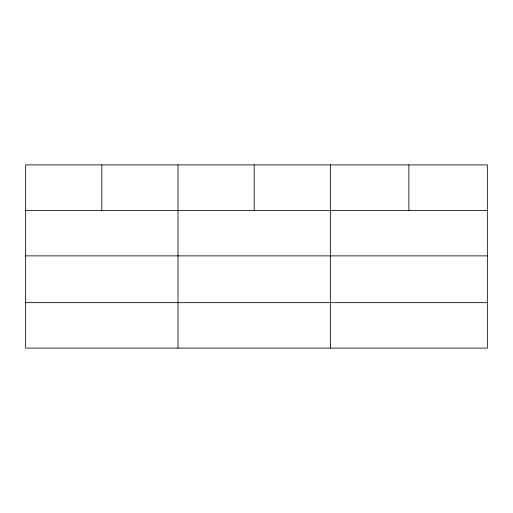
<?xml version="1.0" encoding="UTF-8"?>
<svg xmlns="http://www.w3.org/2000/svg" width="513" height="513" viewBox="0 0 513 513"><rect width="100%" height="100%" fill="white"/><g stroke="black" fill="none" stroke-linecap="round" stroke-linejoin="round"><path stroke-width="0.77" d="M487.35 255.872L487.35 164.904L25.65 164.904L25.65 348.096L487.35 348.096L487.35 255.872L25.65 255.872M25.65 210.445L487.35 210.445M25.65 302.67L487.35 302.67M408.861 164.904L408.861 210.445M330.372 164.904L330.372 348.096M254.191 164.904L254.191 210.445M178.011 164.904L178.011 348.096M101.831 164.904L101.831 210.445"/></g></svg>
